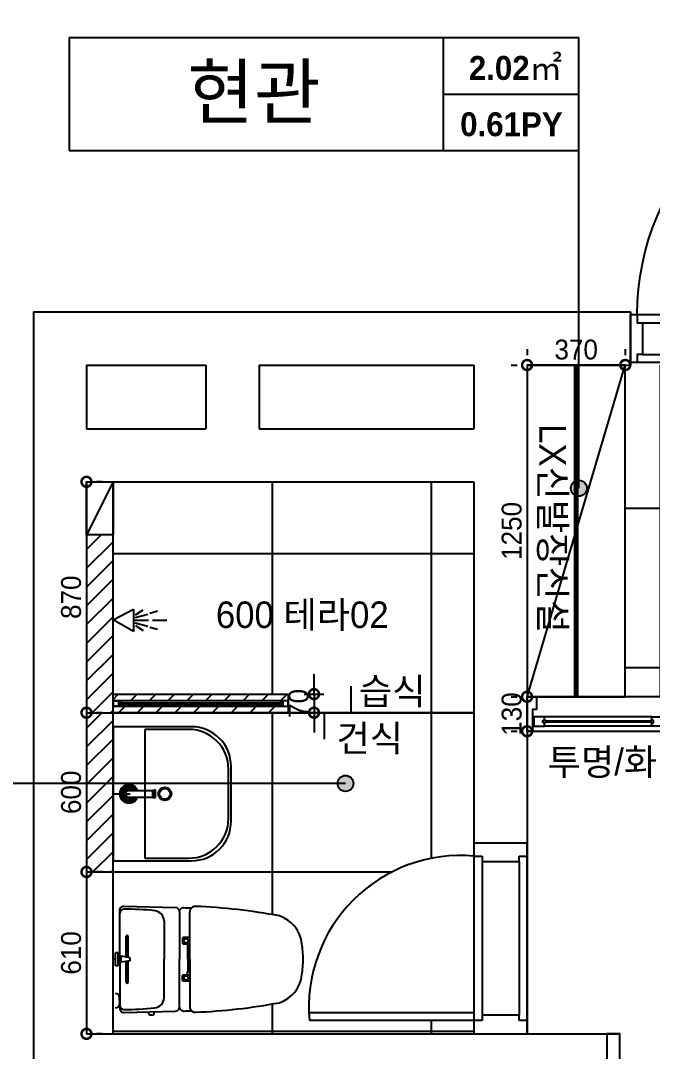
# Model space of a CAD drawing. Header units: millimetres. Extents: x 144680 to 236290, y -190947 to -149396.
# Drawn here: x 196184 to 198564, y -170616 to -166732 of the extents above; entities that cross this region are included whole.
import ezdxf
from ezdxf.enums import TextEntityAlignment as Align

# ---------------------------------------------------------------- set-up
doc = ezdxf.new("R2010")
doc.units = ezdxf.units.MM
doc.header["$LTSCALE"] = 100
doc.linetypes.add('HID', pattern=[2.5, 1.5, -1])
doc.linetypes.add('HIDDEN', pattern=[9.525, 6.35, -3.175])
for name, color, linetype in [('0-ELC TEXT', 7, 'Continuous'), ('03-TEXT', 3, 'Continuous'), ('03-WAL NEW', 3, 'Continuous'), ('06-FUR', 6, 'Continuous'), ('07-DIM WAL', 5, 'Continuous'), ('3.기호.계단선', 30, 'Continuous'), ('_LIBR', 4, 'Continuous'), ('BATH', 4, 'Continuous'), ('CO-BATH', 6, 'Continuous'), ('fin', 9, 'Continuous'), ('HAT', 8, 'Continuous'), ('HL', 6, 'HIDDEN'), ('SYM', 94, 'Continuous'), ('TOILET-1', 6, 'Continuous'), ('win', 4, 'Continuous'), ('도면층8', 8, 'Continuous')]:
    doc.layers.add(name, color=color, linetype=linetype)
doc.styles.add('넥슨고딕', font='NEXONLv1GothicBold.ttf')
doc.styles.add('스타일1', font='HY울릉도M.TTF')
doc.styles.add('코레일둥고', font='Korail_Round_Gothic_Medium.ttf')
doc.dimstyles.new('30', dxfattribs={"dimscale": 30, "dimtxt": 2.5, "dimasz": 2.5, "dimexe": 1.25, "dimexo": 2, "dimtad": 1, "dimdec": 0, "dimtxsty": '스타일1', "dimblk": 'DOTSMALL', "dimcen": 2.5, "dimclrd": 1, "dimclre": 1, "dimclrt": 2, "dimadec": 0, "dimazin": 0, "dimtfac": 1, "dimtix": 1, "dimtmove": 0, "dimatfit": 3, "dimldrblk": 'DOTSMALL', "dimfxl": 1.25, "dimarcsym": 0})

# ---------------------------------------------------------------- blocks, each defined once
blk = doc.blocks.new('sdfsdf')
at = {"layer": '_LIBR', "linetype": 'Continuous'}
for points in [[(-43351.7, -83617.5), (-43351.7, -83597), (-43351.7, -83617.5), (-43187.6, -83617.5), (-43187.6, -83567.5), (-43387.6, -83567.5), (-43387.6, -83597), (-43351.7, -83597)], [(-43351.7, -84447.5), (-43351.7, -84468), (-43351.7, -84447.5), (-43187.6, -84447.5), (-43187.6, -84497.5), (-43387.6, -84497.5), (-43387.6, -84468), (-43351.7, -84468)]]:
    blk.add_lwpolyline(points, dxfattribs=at)
blk.add_lwpolyline([(-44257.6, -83632.3), (-43387.6, -83632.3), (-43387.6, -83597), (-44257.6, -83597)], close=True, dxfattribs=at)
blk.add_arc((-43365.5, -83574.4), 893.9, 183.7115, 268.5892, dxfattribs=at)
blk = doc.blocks.new('AUDIT_I_020313153326-105')
at = {"color": 0, "linetype": 'Continuous'}
for p, q in [((975, 90), (55, 90)), ((955, 59.5), (45, 59.5)), ((955, -60.5), (45, -60.5)), ((25, -90), (975, -90))]:
    blk.add_line(p, q, dxfattribs=at)
blk.add_lwpolyline([(55, 1039.5), (55, 90), (25, 90), (25, 1040)], dxfattribs=at)
for points in [[(45, 59.5), (25, 59.5), (25, 90), (0, 90), (0, -90), (25, -90), (25, -60.5), (45, -60.5)], [(1000, 90), (975, 90), (975, 59.5), (955, 59.5), (955, -60.5), (975, -60.5), (975, -90), (1000, -90)]]:
    blk.add_lwpolyline(points, close=True, dxfattribs=at)
blk.add_arc((25, 90), 950, 0, 90, dxfattribs=at)
blk = doc.blocks.new('vudauseeh')
at = {"layer": '_LIBR', "linetype": 'Continuous'}
for p, q in [((136120, -169830), (136120, -169880)), ((136120, -169830), (136320, -169830)), ((136320, -169880), (136320, -169830)), ((136120, -169880), (136120, -170470)), ((136120, -169880), (136150.5, -169880)), ((136150.5, -169880), (136150.5, -169900)), ((136150.5, -169900), (136150.5, -170480)), ((136150.5, -169900), (136290.6, -169900)), ((136290.6, -169900), (136290.6, -169880)), ((136290.6, -169880), (136320, -169880)), ((136290.6, -169900), (136290.6, -170480)), ((136320, -170500), (136320, -169880)), ((135500.7, -170470), (136120, -170470)), ((136120, -170470), (136120, -170500)), ((136150.5, -170480), (136150.5, -170500)), ((136290.6, -170480), (136150.5, -170480)), ((136290.6, -170500), (136290.6, -170480)), ((136120, -170500), (135500, -170500)), ((136150.5, -170500), (136120, -170500)), ((136120, -170500), (136120, -170550)), ((136320, -170500), (136290.6, -170500)), ((136320, -170550), (136320, -170500)), ((136120, -170550), (136320, -170550))]:
    blk.add_line(p, q, dxfattribs=at)
blk.add_arc((136070.2, -170450.2), 572.4, 85.0136, 184.9864, dxfattribs=at)
at = {"layer": 'SYM', "color": 2}
for p, q in [((134460, -167830), (134460, -175230)), ((134460, -167830), (136710, -167830)), ((136710, -167830), (136710, -168030)), ((134660, -168030), (134660, -168270)), ((134660, -168030), (135110, -168030)), ((135110, -168030), (135110, -168270)), ((135310, -168030), (135310, -168270)), ((135310, -168030), (136120, -168030)), ((136120, -168030), (136120, -168270)), ((136320, -168030), (136320, -170550)), ((136320, -168030), (136710, -168030)), ((134660, -168270), (135110, -168270)), ((135310, -168270), (136120, -168270)), ((134660, -168470), (134660, -170550)), ((134660, -168470), (136120, -168470)), ((136120, -168470), (136120, -170550)), ((134660, -170550), (136120, -170550)), ((136320, -170550), (136670, -170550))]:
    blk.add_line(p, q, dxfattribs=at)
at = {"layer": 'win', "xscale": -1}
blk.add_blockref('AUDIT_I_020313153326-105', (137710, -167930), dxfattribs=at)
at = {"layer": 'win', "xscale": -1, "rotation": 270}
blk.add_blockref('sdfsdf', (221117.5, -127362.4), dxfattribs=at)
blk = doc.blocks.new('_DOTSMALL')
at = {"color": 0, "linetype": 'ByBlock', "const_width": 0.5}
blk.add_lwpolyline([(-0.0625, 0, 1), (0.0625, 0, 1)], format="xyb", close=True, dxfattribs=at)
blk = doc.blocks.new('*D77')
at = {"layer": '07-DIM WAL', "color": 1, "lineweight": -2, "transparency": 16777216}
for p, q in [((198092.2, -167970), (198092.2, -167992.5)), ((198462.2, -167970), (198462.2, -167992.5)), ((198092.2, -168030), (198462.2, -168030))]:
    blk.add_line(p, q, dxfattribs=at)
at = {"layer": 'Defpoints', "color": 0, "transparency": 16777216}
for p in [(198092.2, -168030), (198462.2, -168030), (198462.2, -168030)]:
    blk.add_point(p, dxfattribs=at)
at = {"layer": '07-DIM WAL', "color": 1, "lineweight": -2, "transparency": 16777216, "xscale": 75, "yscale": 75, "zscale": 75, "rotation": 180}
blk.add_blockref('_DOTSMALL', (198092.2, -168030), dxfattribs=at)
at = {"layer": '07-DIM WAL', "color": 1, "lineweight": -2, "transparency": 16777216, "xscale": 75, "yscale": 75, "zscale": 75}
blk.add_blockref('_DOTSMALL', (198462.2, -168030), dxfattribs=at)
at = {"layer": '07-DIM WAL', "color": 2, "transparency": 16777216, "insert": (198277.2, -167972.3), "char_height": 75, "attachment_point": 5, "style": '스타일1'}
blk.add_mtext('370', dxfattribs=at)
blk = doc.blocks.new('*D78')
at = {"layer": '07-DIM WAL', "color": 1, "lineweight": -2, "transparency": 16777216}
for p, q in [((198032.2, -168030), (198054.7, -168030)), ((198092.2, -168030), (198092.2, -169280)), ((198032.2, -169280), (198054.7, -169280))]:
    blk.add_line(p, q, dxfattribs=at)
at = {"layer": 'Defpoints', "color": 0, "transparency": 16777216}
for p in [(198092.2, -168030), (198092.2, -169280), (198092.2, -169280)]:
    blk.add_point(p, dxfattribs=at)
at = {"layer": '07-DIM WAL', "color": 1, "lineweight": -2, "transparency": 16777216, "xscale": 75, "yscale": 75, "zscale": 75}
for p, rotation in [((198092.2, -168030), 90), ((198092.2, -169280), 270)]:
    blk.add_blockref('_DOTSMALL', p, dxfattribs=dict(at, rotation=rotation))
at = {"layer": '07-DIM WAL', "color": 2, "transparency": 16777216, "insert": (198034.5, -168655), "char_height": 75, "attachment_point": 5, "rotation": 90, "style": '스타일1'}
blk.add_mtext('1250', dxfattribs=at)
blk = doc.blocks.new('*D79')
at = {"layer": '07-DIM WAL', "color": 1, "lineweight": -2, "transparency": 16777216}
for p, q in [((198092.2, -169205), (198092.2, -169485)), ((198032.2, -169280), (198054.7, -169280)), ((198032.2, -169410), (198054.7, -169410))]:
    blk.add_line(p, q, dxfattribs=at)
at = {"layer": 'Defpoints', "color": 0, "transparency": 16777216}
for p in [(198092.2, -169280), (198092.2, -169410), (198092.2, -169410)]:
    blk.add_point(p, dxfattribs=at)
at = {"layer": '07-DIM WAL', "color": 1, "lineweight": -2, "transparency": 16777216, "xscale": 75, "yscale": 75, "zscale": 75}
for p, rotation in [((198092.2, -169280), 270), ((198092.2, -169410), 90)]:
    blk.add_blockref('_DOTSMALL', p, dxfattribs=dict(at, rotation=rotation))
at = {"layer": '07-DIM WAL', "color": 2, "transparency": 16777216, "insert": (198034.5, -169345), "char_height": 75, "attachment_point": 5, "rotation": 90, "style": '스타일1'}
blk.add_mtext('130', dxfattribs=at)
blk = doc.blocks.new('A$C4B2D31F0')
for p, q in [((168.9, 707.3), (216.9, 707.3)), ((192.9, 707.3), (192.9, 716))]:
    blk.add_line(p, q)
at = {"layer": 'fin', "color": 4}
for p, q in [((185, 690.9), (20.4, 690.9)), ((37.2, 692.3), (24.7, 692.3)), ((37.2, 692.3), (49.7, 692.3)), ((200.9, 690.9), (365.5, 690.9)), ((47.7, 523.7), (192.9, 523.7)), ((338.2, 523.7), (192.9, 523.7)), ((12.6, 465.9), (192.9, 465.9)), ((373.3, 465.9), (192.9, 465.9)), ((192.9, 426.6), (13.7, 426.6)), ((192.9, 426.6), (372.2, 426.6))]:
    blk.add_line(p, q, dxfattribs=at)
for points in [[(20.4, 690.9), (7.9, 690.9, 0.421209), (-7.1, 675.5), (-2.4, 480.5, 0.001659)], [(365.5, 690.9), (378, 690.9, -0.421209), (392.9, 675.5), (388.3, 480.5, -0.001659)], [(12.6, 465.9, 0.371724), (-1.8, 451.2, 0.003515), (-1, 420.3, 0.320541)], [(373.3, 465.9, -0.371724), (387.7, 451.2, -0.003515), (386.9, 420.3, -0.320541)]]:
    blk.add_lwpolyline(points, format="xyb", dxfattribs=at)
for centre, radius, start, end in [((24.7, 707.3), 15, 180, 270), ((49.7, 707.3), 15, 270, 0), ((1004.3, 663.1), 1000, 179.3116, 185.9437), ((20.4, 674.9), 16, 90, 179.3116), ((365.5, 674.9), 16, 0.6884, 90), ((-618.4, 663.1), 1000, 354.0563, 0.6884), ((49.4, 563.7), 40, 185.9437, 267.5129), ((336.5, 563.7), 40, 272.4871, 354.0563), ((12.6, 480.9), 15, 181.3651, 270), ((373.3, 480.9), 15, 270, 358.6349), ((13.7, 406.6), 20, 90, 182.3333), ((2197.7, 495.6), 2205.9, 182.3333, 190.6081), ((-1811.8, 495.6), 2205.9, 349.3919, 357.6667), ((372.2, 406.6), 20, 357.6667, 90), ((148.7, 128.9), 125.5, 198.2964, 263.4241), ((237.2, 128.9), 125.5, 276.5759, 341.7036), ((192.9, 405.9), 405.9, 261.6993, 270), ((192.9, 405.9), 405.9, 270, 278.3007)]:
    blk.add_arc(centre, radius, start, end, dxfattribs=at)
at = {"layer": 'HL', "linetype": 'Continuous'}
for p, q in [((168.9, 697.3), (168.9, 707.3)), ((216.9, 697.3), (216.9, 707.3)), ((106.4, 666.3), (184.4, 666.3)), ((168.9, 697.3), (216.9, 697.3)), ((186, 692.5), (180.6, 697.3)), ((181.6, 685.5), (186, 692.5)), ((187, 651.2), (181.6, 685.5)), ((181.6, 685.5), (204.3, 685.5)), ((186, 692.5), (199.9, 692.5)), ((198.9, 651.2), (204.3, 685.5)), ((199.9, 692.5), (205.3, 697.3)), ((204.3, 685.5), (199.9, 692.5)), ((201.4, 666.3), (279.4, 666.3)), ((106.4, 659.3), (185.5, 659.3)), ((187, 651.2), (198.9, 651.2)), ((200.4, 659.3), (279.4, 659.3)), ((-16, 576.9), (-16, 564.8)), ((-12, 580.9), (-4.8, 580.9)), ((-12, 560.8), (-4.3, 560.8)), ((192.9, 433.7), (146.6, 433.7)), ((192.9, 433.7), (239.3, 433.7))]:
    blk.add_line(p, q, dxfattribs=at)
for points in [[(110.4, 426.6), (110.4, 450.8, -0.414214), (114.4, 454.8), (130.9, 454.8, -0.414214), (134.9, 450.8), (134.9, 435.2), (134.9, 426.6)], [(134.9, 435.2), (144.6, 435.2, -0.414214), (146.6, 433.2), (146.6, 426.6)], [(251, 435.2), (241.3, 435.2, 0.414214), (239.3, 433.2), (239.3, 426.6)], [(275.5, 426.6), (275.5, 450.8, 0.414214), (271.5, 454.8), (255, 454.8, 0.414214), (251, 450.8), (251, 435.2), (251, 426.6)]]:
    blk.add_lwpolyline(points, format="xyb", dxfattribs=at)
for centre in [(122.9, 440.9), (262.9, 440.9)]:
    blk.add_circle(centre, 8, dxfattribs=at)
for centre, radius, start, end in [((106.4, 662.8), 3.5, 90, 270), ((279.4, 662.8), 3.5, 270, 90), ((-12, 576.9), 4, 90, 180), ((-12, 564.8), 4, 180, 270)]:
    blk.add_arc(centre, radius, start, end, dxfattribs=at)
blk = doc.blocks.new('B-003')
blk.add_line((0, 0), (0, -65))
at = {"layer": 'CO-BATH'}
for p, q in [((-252.5, 0), (-252.5, -295)), ((252.5, 0), (-252.5, 0)), ((252.5, -295), (252.5, 0)), ((-102.5, -445), (102.5, -445))]:
    blk.add_line(p, q, dxfattribs=at)
at = {"layer": 'CO-BATH', "color": 8}
for p, q in [((-12.5, -60), (-12.5, -150.5)), ((12.5, -60), (12.5, -150.5)), ((-242.5, -120), (-242.5, -285)), ((242.5, -120), (-242.5, -120)), ((-13.5, -150.5), (-13.5, -155.5)), ((13.5, -150.5), (13.5, -155.5)), ((242.5, -285), (242.5, -120)), ((-14.5, -155.5), (-14.5, -160.5)), ((-14.5, -160.5), (14.5, -160.5)), ((14.5, -155.5), (14.5, -160.5)), ((-92.5, -435), (92.5, -435))]:
    blk.add_line(p, q, dxfattribs=at)
at = {"layer": 'CO-BATH', "color": 251}
for p, q in [((-13.5, -150.5), (13.5, -150.5)), ((-14.5, -155.5), (14.5, -155.5))]:
    blk.add_line(p, q, dxfattribs=at)
at = {"layer": 'CO-BATH', "color": 8}
blk.add_circle((0, -195), 25, dxfattribs=at)
at = {"layer": 'CO-BATH', "color": 251}
blk.add_circle((0, -195), 20, dxfattribs=at)
at = {"layer": 'CO-BATH', "color": 8}
for centre, radius, start, end in [((0, -60), 35, 290.9248, 249.0751), ((0, -60), 12.5, 360, 180), ((-92.5, -285), 150, 180, 270), ((92.5, -285), 150, 270, 0)]:
    blk.add_arc(centre, radius, start, end, dxfattribs=at)
at = {"layer": 'CO-BATH', "color": 251}
for radius, start, end in [(30, 294.6243, 245.3757), (25, 300, 240), (18, 313.9829, 226.017)]:
    blk.add_arc((0, -60), radius, start, end, dxfattribs=at)
at = {"layer": 'CO-BATH'}
for centre, start, end in [((-102.5, -295), 180, 270), ((102.5, -295), 270, 0)]:
    blk.add_arc(centre, 150, start, end, dxfattribs=at)
blk = doc.blocks.new('AC-8')
at = {"layer": 'BATH'}
for p, q in [((-50.8, 54), (-0.1, 142.7)), ((-0.1, 142.7), (45.4, 54)), ((45.4, 54), (-50.8, 54)), ((-24.7, 46.5), (-46.3, 12.2)), ((-13.5, 47.3), (-27.7, -7.9)), ((-1.6, 49.5), (-1.6, -10.8)), ((10.4, 47.3), (24.5, -7.9)), ((21.6, 46.5), (43.2, 12.2)), ((-31.4, -16.2), (-41.1, -49)), ((-1.6, -27.3), (-1.6, -88.5)), ((28.3, -16.2), (38, -49))]:
    blk.add_line(p, q, dxfattribs=at)
blk = doc.blocks.new('*D93')
at = {"layer": '07-DIM WAL', "color": 1, "lineweight": -2, "transparency": 16777216}
for p, q in [((196432.2, -168470), (196432.2, -169340)), ((196492.2, -168470), (196469.7, -168470)), ((196492.2, -169340), (196469.7, -169340))]:
    blk.add_line(p, q, dxfattribs=at)
at = {"layer": 'Defpoints', "color": 0, "transparency": 16777216}
for p in [(196432.2, -168470), (196432.2, -169340), (196432.2, -169340)]:
    blk.add_point(p, dxfattribs=at)
at = {"layer": '07-DIM WAL', "color": 1, "lineweight": -2, "transparency": 16777216, "xscale": 75, "yscale": 75, "zscale": 75}
for p, rotation in [((196432.2, -168470), 90), ((196432.2, -169340), 270)]:
    blk.add_blockref('_DOTSMALL', p, dxfattribs=dict(at, rotation=rotation))
at = {"layer": '07-DIM WAL', "color": 2, "transparency": 16777216, "insert": (196374.4, -168905), "char_height": 75, "attachment_point": 5, "rotation": 90, "style": '스타일1'}
blk.add_mtext('870', dxfattribs=at)
blk = doc.blocks.new('*D94')
at = {"layer": '07-DIM WAL', "color": 1, "lineweight": -2, "transparency": 16777216}
for p, q in [((196432.2, -169340), (196432.2, -169940)), ((196492.2, -169340), (196469.7, -169340)), ((196492.2, -169940), (196469.7, -169940))]:
    blk.add_line(p, q, dxfattribs=at)
at = {"layer": 'Defpoints', "color": 0, "transparency": 16777216}
for p in [(196432.2, -169340), (196432.2, -169940), (196432.2, -169940)]:
    blk.add_point(p, dxfattribs=at)
at = {"layer": '07-DIM WAL', "color": 1, "lineweight": -2, "transparency": 16777216, "xscale": 75, "yscale": 75, "zscale": 75}
for p, rotation in [((196432.2, -169340), 90), ((196432.2, -169940), 270)]:
    blk.add_blockref('_DOTSMALL', p, dxfattribs=dict(at, rotation=rotation))
at = {"layer": '07-DIM WAL', "color": 2, "transparency": 16777216, "insert": (196374.4, -169640), "char_height": 75, "attachment_point": 5, "rotation": 90, "style": '스타일1'}
blk.add_mtext('600', dxfattribs=at)
blk = doc.blocks.new('*D95')
at = {"layer": '07-DIM WAL', "color": 1, "lineweight": -2, "transparency": 16777216}
for p, q in [((196432.2, -169940), (196432.2, -170550)), ((196492.2, -169940), (196469.7, -169940)), ((196492.2, -170550), (196469.7, -170550))]:
    blk.add_line(p, q, dxfattribs=at)
at = {"layer": 'Defpoints', "color": 0, "transparency": 16777216}
for p in [(196432.2, -169940), (196432.2, -170550), (196432.2, -170550)]:
    blk.add_point(p, dxfattribs=at)
at = {"layer": '07-DIM WAL', "color": 1, "lineweight": -2, "transparency": 16777216, "xscale": 75, "yscale": 75, "zscale": 75}
for p, rotation in [((196432.2, -169940), 90), ((196432.2, -170550), 270)]:
    blk.add_blockref('_DOTSMALL', p, dxfattribs=dict(at, rotation=rotation))
at = {"layer": '07-DIM WAL', "color": 2, "transparency": 16777216, "insert": (196374.4, -170245), "char_height": 75, "attachment_point": 5, "rotation": 90, "style": '스타일1'}
blk.add_mtext('610', dxfattribs=at)
blk = doc.blocks.new('*D229')
at = {"layer": '07-DIM WAL', "color": 1, "lineweight": -2, "transparency": 16777216}
for p, q in [((197289.4, -169270), (197289.4, -169195)), ((197252.2, -169270), (197326.9, -169270)), ((197289.4, -169270), (197289.4, -169340)), ((197252.2, -169340), (197326.9, -169340)), ((197289.4, -169340), (197289.4, -169415))]:
    blk.add_line(p, q, dxfattribs=at)
at = {"layer": 'Defpoints', "color": 0, "transparency": 16777216}
for p in [(197192.2, -169270), (197192.2, -169340), (197289.4, -169340)]:
    blk.add_point(p, dxfattribs=at)
at = {"layer": '07-DIM WAL', "color": 1, "lineweight": -2, "transparency": 16777216, "xscale": 75, "yscale": 75, "zscale": 75}
for p, rotation in [((197289.4, -169270), 270), ((197289.4, -169340), 90)]:
    blk.add_blockref('_DOTSMALL', p, dxfattribs=dict(at, rotation=rotation))
at = {"layer": '07-DIM WAL', "color": 2, "transparency": 16777216, "insert": (197231.7, -169305), "char_height": 75, "attachment_point": 5, "rotation": 90, "style": '스타일1'}
blk.add_mtext('70', dxfattribs=at)

msp = doc.modelspace()

# ---------------------------------------------------------------- hatches: boundary and pattern name
at = {"layer": '0-ELC TEXT'}
h = msp.add_hatch(color=256, dxfattribs=at)
h.dxf.hatch_style = 1
edge = h.paths.add_edge_path()
edge.add_arc((198287.4, -168494.3), 30, -270, 90, ccw=False)
h = msp.add_hatch(color=256, dxfattribs=at)
h.dxf.hatch_style = 1
edge = h.paths.add_edge_path()
edge.add_arc((197408.1, -169606.6), 30, -180, 180, ccw=False)
at = {"layer": '03-WAL NEW', "transparency": 33554687}
h = msp.add_hatch(dxfattribs=at)
h.set_pattern_fill('_USER', color=256, scale=50, angle=45, double=1, pattern_type=0)
h.set_pattern_definition([(45, (-11538.664, -263134.76), (-35.355339, 35.355339), [])])
h.paths.add_polyline_path([(196532.2, -169330), (196532.2, -168990), (196532.2, -168670), (196432.2, -168670), (196432.2, -169340), (196532.2, -169340)])
h = msp.add_hatch(dxfattribs=at)
h.set_pattern_fill('_USER', color=256, scale=50, angle=45, double=1, pattern_type=0)
h.set_pattern_definition([(45, (-22478.664, -264839.76), (-35.355339, 35.355339), [])])
h.paths.add_polyline_path([(196532.2, -169315), (196532.2, -169340), (197192.2, -169340), (197192.2, -169315), (197162.2, -169315), (196562.2, -169315)])
h.paths.add_polyline_path([(197192.2, -169270), (196532.2, -169270), (196532.2, -169295), (196562.2, -169295), (197162.2, -169295), (197192.2, -169295)])
h = msp.add_hatch(dxfattribs=at)
h.set_pattern_fill('_USER', color=8, scale=50, angle=45, double=1, pattern_type=0)
h.set_pattern_definition([(45, (-11538.664, -262534.76), (-35.355339, 35.355339), [])])
h.paths.add_polyline_path([(196532.2, -169650), (196532.2, -169397.5), (196532.2, -169340), (196432.2, -169340), (196432.2, -169940), (196532.2, -169940)])
at = {"layer": '07-DIM WAL'}
h = msp.add_hatch(dxfattribs=at)
h.set_pattern_fill('_USER', color=8, scale=600, double=1, pattern_type=0)
h.set_pattern_definition([(0, (208132.23, -167600), (0, 600), []), (90, (208132.23, -167600), (-600, 4e-14), [])])
h.paths.add_polyline_path([(208132.2, -166750), (206792.2, -166750), (206792.2, -167600), (207472.2, -167600), (207472.2, -167530), (208132.2, -167530), (208132.2, -167150), (208054.7, -167194.3), (208054.7, -167110.2), (208132.2, -167150), (208132.2, -167000)])
h.paths.add_polyline_path([(207687.2, -167757.8, -0.414214), (207837.2, -167607.8), (207472.2, -167600), (206792.2, -167600), (206792.2, -168850), (206842.2, -168850), (206842.2, -168160, -0.447008), (207442.2, -168850), (208232.2, -168850), (208232.2, -168074.7), (208132.2, -168074.7), (208132.2, -168112.8), (207837.2, -168112.8, -0.184265), (207737.3, -168074.7), (207479.8, -168074.7, -1), (207419.8, -168074.7, -1), (207479.8, -168074.7), (207737.3, -168074.7, -0.213642), (207687.2, -167962.8)])
h.paths.add_polyline_path([(207505.7, -168290.3, -0.036121), (207822, -168254.4, -0.200323), (207836.5, -168259.8, -0.003215), (207864.7, -168259, -0.420239), (207882.1, -168273.3, -0.407252), (207896.7, -168258.3), (208091.7, -168253.7, -0.421209), (208107.1, -168268.7), (208107.1, -168281.1), (208107.1, -168445.7), (208108.7, -168446.8), (208113.5, -168441.3), (208113.5, -168429.7), (208123.5, -168429.7), (208123.5, -168477.7), (208113.5, -168477.7), (208113.5, -168466.1), (208108.7, -168460.6), (208107.1, -168461.7), (208107.1, -168626.3), (208107.1, -168638.7, -0.421209), (208091.7, -168653.7), (207997.1, -168651.4), (207997.1, -168662.6), (207977, -168662.6), (207977, -168651), (207896.7, -168649, -0.407252), (207882.1, -168634, -0.420239), (207864.7, -168648.4, -0.003215), (207836.5, -168647.6, -0.200323), (207822, -168653, -0.036121), (207505.7, -168617.1, -0.292078), (207420.4, -168512.3, -0.036235), (207416.2, -168453.7, -0.036235), (207420.4, -168395.1, -0.292078)], flags=16)
h.paths.add_polyline_path([(207851.4, -168511.8), (207851.4, -168502), (207851.4, -168501.9, 0.967968), (207847.4, -168502), (207847.1, -168511.8)], flags=0)
h.paths.add_polyline_path([(207842.8, -168371.1), (207871, -168371.1), (207871, -168395.6), (207851.4, -168395.6), (207851.4, -168407.4), (207842.8, -168407.4)], flags=0)
h.paths.add_polyline_path([(207865.1, -168383.7, -1), (207849.1, -168383.7, -1)], flags=0)
h.paths.add_polyline_path([(207865.1, -168523.7, -1), (207849.1, -168523.7, -1)], flags=0)
h.paths.add_polyline_path([(208075.5, -168367.2, -1), (208082.5, -168367.2), (208082.5, -168445.4), (208101.7, -168442.4), (208101.7, -168465), (208082.5, -168462), (208082.5, -168540.2, -1), (208075.5, -168540.2), (208075.5, -168460.9), (208067.4, -168459.7), (208067.4, -168447.7), (208075.5, -168446.4)], flags=0)
h.paths.add_polyline_path([(207485.2, -167650.5), (207485.2, -167483.9), (207345.5, -167483.9), (207345.5, -167650.5)], flags=9)
h.paths.add_polyline_path([(207090.5, -167347.4), (207843.1, -167347.4), (207843.1, -167170.7), (207090.5, -167170.7)], flags=24)
h.paths.add_polyline_path([(207075.4, -167654.4), (207400.3, -167654.4), (207400.3, -167479.8), (207075.4, -167479.8)], flags=9)
h.paths.add_polyline_path([(206990.9, -167831.4), (207315.8, -167831.4), (207315.8, -167656.8), (206990.9, -167656.8)], flags=24)
h.paths.add_polyline_path([(211223.4, -165212.9), (211223.4, -164720.3), (210990.4, -164720.3), (210990.4, -165212.9)], flags=9)
h.paths.add_polyline_path([(211223.4, -167556.5), (211223.4, -167064), (210990.4, -167064), (210990.4, -167556.5)], flags=9)
h.paths.add_polyline_path([(210973.4, -168047.8), (210973.4, -167555.2), (210740.4, -167555.2), (210740.4, -168047.8)], flags=9)
h.paths.add_polyline_path([(210973.4, -166356.2), (210973.4, -165971.1), (210740.4, -165971.1), (210740.4, -166356.2)], flags=9)
h.paths.add_polyline_path([(210973.4, -166844), (210973.4, -166459), (210740.4, -166459), (210740.4, -166844)], flags=9)
h.paths.add_polyline_path([(211223.2, -169673.1), (211223.2, -169288), (210990.3, -169288), (210990.3, -169673.1)], flags=9)
h.paths.add_polyline_path([(211223.4, -172001.5), (211223.4, -171509), (210990.4, -171509), (210990.4, -172001.5)], flags=9)
h.paths.add_polyline_path([(199645.2, -172123.7), (199645.2, -171828.1), (199505.5, -171828.1), (199505.5, -172123.7)], flags=9)
h.paths.add_polyline_path([(204045.1, -171902.9), (204045.1, -171607.4), (203905.4, -171607.4), (203905.4, -171902.9)], flags=9)
h.paths.add_polyline_path([(202641.6, -165783), (202872.6, -165783), (202872.6, -165643.2), (202641.6, -165643.2)], flags=9)
h.paths.add_polyline_path([(202641.6, -164383.5), (202872.6, -164383.5), (202872.6, -164243.7), (202641.6, -164243.7)], flags=9)
h.paths.add_polyline_path([(202595.2, -164376.7), (202595.2, -164145.6), (202455.5, -164145.6), (202455.5, -164376.7)], flags=9)
h.paths.add_polyline_path([(202595.2, -165122), (202595.2, -164826.4), (202455.5, -164826.4), (202455.5, -165122)], flags=9)
h.paths.add_polyline_path([(208445.1, -169731.7), (208445.1, -169436.2), (208305.4, -169436.2), (208305.4, -169731.7)], flags=9)
h.paths.add_polyline_path([(208445.2, -171902.9), (208445.2, -171607.4), (208305.5, -171607.4), (208305.5, -171902.9)], flags=9)
h.paths.add_polyline_path([(208604, -171371.9), (208604, -171076.4), (208464.2, -171076.4), (208464.2, -171371.9)], flags=9)
h.paths.add_polyline_path([(201655.5, -168883), (201951.1, -168883), (201951.1, -168743.2), (201655.5, -168743.2)], flags=9)
h.paths.add_polyline_path([(199352.6, -164973), (199583.6, -164973), (199583.6, -164833.2), (199352.6, -164833.2)], flags=9)
h.paths.add_polyline_path([(199245.2, -165721.7), (199245.2, -165426.2), (199105.5, -165426.2), (199105.5, -165721.7)], flags=9)
h.paths.add_polyline_path([(202420.1, -168685.3), (202420.1, -168454.2), (202280.4, -168454.2), (202280.4, -168685.3)], flags=9)
h.paths.add_polyline_path([(199402.3, -169291.4), (199402.3, -169060.4), (199262.5, -169060.4), (199262.5, -169291.4)], flags=9)
h.paths.add_polyline_path([(208445.2, -166991.4), (208445.2, -166760.4), (208305.5, -166760.4), (208305.5, -166991.4)], flags=9)
h.paths.add_polyline_path([(208445.1, -167415.3), (208445.1, -167184.2), (208305.4, -167184.2), (208305.4, -167415.3)], flags=9)
h.paths.add_polyline_path([(208595.5, -167290.9), (208595.5, -167059.8), (208455.7, -167059.8), (208455.7, -167290.9)], flags=9)
h.paths.add_polyline_path([(200894, -168883), (201125.1, -168883), (201125.1, -168743.2), (200894, -168743.2)], flags=9)
h.paths.add_polyline_path([(202616.6, -169186.6), (202847.6, -169186.6), (202847.6, -169046.8), (202616.6, -169046.8)], flags=9)
h.paths.add_polyline_path([(202994.7, -169089.6), (203224.8, -169267.7), (203310.4, -169157.2), (203080.2, -168979)], flags=9)
h.paths.add_polyline_path([(202595.2, -167467.9), (202595.2, -167172.4), (202455.5, -167172.4), (202455.5, -167467.9)], flags=9)
h.paths.add_polyline_path([(202595.2, -169086.4), (202595.2, -168855.4), (202455.5, -168855.4), (202455.5, -169086.4)], flags=9)
h.paths.add_polyline_path([(208445.2, -167980), (208445.2, -167749), (208305.5, -167749), (208305.5, -167980)], flags=9)
h.paths.add_polyline_path([(208445.2, -168607.7), (208445.2, -168376.7), (208305.5, -168376.7), (208305.5, -168607.7)], flags=9)
h.paths.add_polyline_path([(203647.6, -171906.7), (203647.6, -171611.2), (203507.8, -171611.2), (203507.8, -171906.7)], flags=9)
h.paths.add_polyline_path([(203647.8, -173129.3), (203647.8, -172833.7), (203508, -172833.7), (203508, -173129.3)], flags=9)
h.paths.add_polyline_path([(203647.8, -170684.3), (203647.8, -170388.7), (203508, -170388.7), (203508, -170684.3)], flags=9)
h.paths.add_polyline_path([(203837.8, -169825.7), (204068.8, -169825.7), (204068.8, -169686), (203837.8, -169686)], flags=9)
h.paths.add_polyline_path([(199645.2, -170131.7), (199645.2, -169836.2), (199505.5, -169836.2), (199505.5, -170131.7)], flags=9)
h.paths.add_polyline_path([(200059.8, -169355.7), (200059.8, -169124.6), (199920, -169124.6), (199920, -169355.7)], flags=9)
h.paths.add_polyline_path([(199591.6, -169586.9), (199822.6, -169586.9), (199822.6, -169447.1), (199591.6, -169447.1)], flags=9)
h.paths.add_polyline_path([(199942.8, -169491.4), (200147.1, -169698.7), (200246.7, -169600.6), (200042.3, -169393.3)], flags=9)
h.paths.add_polyline_path([(206605.3, -166278.6), (206605.3, -166047.6), (206465.6, -166047.6), (206465.6, -166278.6)], flags=9)
h.paths.add_polyline_path([(206600.6, -168477.4), (206600.6, -168260.6), (206753.8, -168260.6), (206753.8, -168477.4)], flags=9)
h.paths.add_polyline_path([(206124.5, -165783), (206355.6, -165783), (206355.6, -165643.2), (206124.5, -165643.2)], flags=9)
h.paths.add_polyline_path([(205140.5, -165783), (205436.1, -165783), (205436.1, -165643.2), (205140.5, -165643.2)], flags=9)
h.paths.add_polyline_path([(204598.1, -165783), (204764.6, -165783), (204764.6, -165643.2), (204598.1, -165643.2)], flags=9)
h.paths.add_polyline_path([(204257, -165782.9), (204488, -165782.9), (204488, -165643.1), (204257, -165643.1)], flags=9)
h.paths.add_polyline_path([(203978.1, -165783), (204144.6, -165783), (204144.6, -165643.2), (203978.1, -165643.2)], flags=9)
h.paths.add_polyline_path([(205525.2, -169144.2), (205525.2, -168977.6), (205385.5, -168977.6), (205385.5, -169144.2)], flags=9)
h.paths.add_polyline_path([(205525.1, -169485.3), (205525.1, -169254.2), (205385.4, -169254.2), (205385.4, -169485.3)], flags=9)
h.paths.add_polyline_path([(206033.6, -169764.2), (206033.6, -169597.6), (205893.9, -169597.6), (205893.9, -169764.2)], flags=9)
h.paths.add_polyline_path([(205525.2, -169906.4), (205525.2, -169675.4), (205385.5, -169675.4), (205385.5, -169906.4)], flags=9)
h.paths.add_polyline_path([(206033.6, -169984.2), (206033.6, -169817.6), (205893.9, -169817.6), (205893.9, -169984.2)], flags=9)
h.paths.add_polyline_path([(205697, -169062.9), (205928, -169062.9), (205928, -168923.1), (205697, -168923.1)], flags=9)
h.paths.add_polyline_path([(206042.8, -169220.4), (206273.8, -169220.4), (206273.8, -169080.6), (206042.8, -169080.6)], flags=9)
h.paths.add_polyline_path([(206215.8, -169063), (206446.9, -169063), (206446.9, -168923.2), (206215.8, -168923.2)], flags=9)
h.paths.add_polyline_path([(206600.8, -167733.2), (206600.8, -167514.3), (206753.8, -167514.3), (206753.8, -167733.2)], flags=9)
h.paths.add_polyline_path([(206605.2, -167447.7), (206605.2, -167281.2), (206465.5, -167281.2), (206465.5, -167447.7)], flags=9)
h.paths.add_polyline_path([(206748, -167370), (206748, -167138.9), (206608.2, -167138.9), (206608.2, -167370)], flags=9)
h.paths.add_polyline_path([(206747.9, -166968.8), (206747.9, -166737.8), (206608.1, -166737.8), (206608.1, -166968.8)], flags=9)
h.paths.add_polyline_path([(205905.3, -166594.5), (205905.3, -166428), (205765.6, -166428), (205765.6, -166594.5)], flags=9)
h.paths.add_polyline_path([(203800.8, -166089.6), (204031.9, -166089.6), (204031.9, -165949.9), (203800.8, -165949.9)], flags=9)
h.paths.add_polyline_path([(198720.4, -167520.9), (199402.4, -167520.9), (199402.4, -167135.4), (198720.4, -167135.4)], flags=9)
h.paths.add_polyline_path([(200025.5, -174710), (200025.5, -173715.4), (199841.6, -173715.4), (199841.6, -174710)], flags=9)
h.paths.add_polyline_path([(207715.4, -169444.7), (208041, -169444.7), (208041, -169268), (207715.4, -169268)], flags=9)
h.paths.add_polyline_path([(207848, -171433.7), (207848, -172219.1), (208036.2, -172219.1), (208036.2, -171433.7)], flags=9)
h.paths.add_polyline_path([(205658.3, -174417.2), (206410.9, -174417.2), (206410.9, -174240.6), (205658.3, -174240.6)], flags=9)
h.paths.add_polyline_path([(196890.3, -169067.4), (197642.9, -169067.4), (197642.9, -168890.7), (196890.3, -168890.7)], flags=9)
h.paths.add_polyline_path([(198662.9, -168858), (199415.5, -168858), (199415.5, -168681.3), (198662.9, -168681.3)], flags=9)
h.paths.add_polyline_path([(204144.9, -164814.9), (204897.6, -164814.9), (204897.6, -164638.2), (204144.9, -164638.2)], flags=9)
h.paths.add_polyline_path([(205982.7, -164841.6), (206735.3, -164841.6), (206735.3, -164664.9), (205982.7, -164664.9)], flags=9)
h.paths.add_polyline_path([(200565.9, -172744.3), (202193, -172744.3), (202193, -172560.1), (200565.9, -172560.1)], flags=9)
h.paths.add_polyline_path([(200565.2, -172545), (202642.5, -172545), (202642.5, -172356.4), (200565.2, -172356.4)], flags=9)
h.paths.add_polyline_path([(198136.9, -169630.5), (198917.5, -169630.5), (198917.5, -169434.7), (198136.9, -169434.7)], flags=9)
h.paths.add_polyline_path([(200952.1, -172327.7), (201609.9, -172327.7), (201609.9, -172169.4), (200952.1, -172169.4)], flags=9)
h.paths.add_polyline_path([(200563.9, -172151.2), (202872.9, -172151.2), (202872.9, -171955.2), (200563.9, -171955.2)], flags=9)
h.paths.add_polyline_path([(200565.5, -171949.6), (201998.9, -171949.6), (201998.9, -171763.2), (200565.5, -171763.2)], flags=9)
h.paths.add_polyline_path([(203825, -173624.4), (203825, -174804.9), (204020.9, -174804.9), (204020.9, -173624.4)], flags=9)
h.paths.add_polyline_path([(204120.2, -173732.9), (204120.2, -174595.5), (204308.3, -174595.5), (204308.3, -173732.9)], flags=9)
h.paths.add_polyline_path([(202939.5, -165965.3), (204120.1, -165965.3), (204120.1, -165769.5), (202939.5, -165769.5)], flags=9)
h.paths.add_polyline_path([(205592.1, -169884.8), (205920.1, -169884.8), (205920.1, -169700.8), (205592.1, -169700.8)], flags=9)
h.paths.add_polyline_path([(205592.1, -169469.5), (206053.4, -169469.5), (206053.4, -169285.6), (205592.1, -169285.6)], flags=9)
h.paths.add_polyline_path([(206437.5, -169692.8), (206437.5, -169305.6), (206260, -169305.6), (206260, -169692.8)], flags=9)
h.paths.add_polyline_path([(206109.1, -167689.1), (206388.6, -167689.1), (206388.6, -167570.4), (206109.1, -167570.4)], flags=9)
h.paths.add_polyline_path([(205156.3, -166201.6), (205433.1, -166201.6), (205433.1, -166091.2), (205156.3, -166091.2)], flags=9)
h.paths.add_polyline_path([(205976.5, -166860.4), (205976.5, -166746.8), (206501.6, -166746.8), (206501.6, -166860.4)], flags=9)
h.paths.add_polyline_path([(203993.9, -166261.6), (204720.7, -166261.6), (204720.7, -166166.6), (203993.9, -166166.6)], flags=9)
h.paths.add_polyline_path([(204138.6, -166179.2), (204576.3, -166179.2), (204576.3, -166066.1), (204138.6, -166066.1)], flags=9)
h.paths.add_polyline_path([(206349.4, -168738.9), (206349.4, -167965.7), (206254.4, -167965.7), (206254.4, -168738.9)], flags=9)
h.paths.add_polyline_path([(206267, -168776.4), (206267, -167929.2), (206153.9, -167929.2), (206153.9, -168776.4)], flags=9)
h.paths.add_polyline_path([(203705.5, -168358.5), (204739.6, -168358.5), (204739.6, -168162.6), (203705.5, -168162.6)], flags=9)
h.paths.add_polyline_path([(203705.5, -168161.8), (205077.1, -168161.8), (205077.1, -167965.9), (203705.5, -167965.9)], flags=9)
h.paths.add_polyline_path([(203856.5, -172112.1), (203856.5, -171456.3), (203679.9, -171456.3), (203679.9, -172112.1)], flags=9)
h.paths.add_polyline_path([(198626.5, -168208.8), (199356, -168208.8), (199356, -168020.3), (198626.5, -168020.3)], flags=9)
h.paths.add_polyline_path([(206010.7, -173312.8), (207229.6, -173312.8), (207229.6, -173117), (206010.7, -173117)], flags=9)
h.paths.add_polyline_path([(207712.2, -169782.5), (208177.5, -169782.5), (208177.5, -169586.7), (207712.2, -169586.7)], flags=9)
h.paths.add_polyline_path([(196709.2, -171167.6), (197725.9, -171167.6), (197725.9, -170979.5), (196709.2, -170979.5)], flags=9)
h.paths.add_polyline_path([(200441.3, -174887.9), (200441.3, -173505.8), (200250.9, -173505.8), (200250.9, -174887.9)], flags=9)
h.paths.add_polyline_path([(200564, -171551.1), (201661.6, -171551.1), (201661.6, -171355.2), (200564, -171355.2)], flags=9)
h.paths.add_polyline_path([(200566.5, -171743.7), (201525.8, -171743.7), (201525.8, -171562.9), (200566.5, -171562.9)], flags=9)
h.paths.add_polyline_path([(197345.2, -169531.4), (197670.1, -169531.4), (197670.1, -169356.8), (197345.2, -169356.8)], flags=9)
h.paths.add_polyline_path([(197429.8, -169354.4), (197754.6, -169354.4), (197754.6, -169179.8), (197429.8, -169179.8)], flags=9)
h.paths.add_polyline_path([(200029.6, -169269.9), (200029.6, -169079.6), (200758.3, -169079.6), (200758.3, -169269.9)], flags=9)
h.paths.add_polyline_path([(199450.3, -169254.8), (199775.2, -169254.8), (199775.2, -169080.2), (199450.3, -169080.2)], flags=9)
h.paths.add_polyline_path([(199562.5, -166018.7), (199562.5, -165153.4), (199366.7, -165153.4), (199366.7, -166018.7)], flags=9)
h.paths.add_polyline_path([(201336.3, -168687.6), (202353.1, -168687.6), (202353.1, -168499.5), (201336.3, -168499.5)], flags=9)
h.paths.add_polyline_path([(200370.7, -166375.6), (201679.7, -166375.6), (201679.7, -166179.7), (200370.7, -166179.7)], flags=9)
h.paths.add_polyline_path([(197191, -173567.3), (198500, -173567.3), (198500, -173371.5), (197191, -173371.5)], flags=9)
h.paths.add_polyline_path([(201188.9, -173567.3), (202498, -173567.3), (202498, -173371.5), (201188.9, -173371.5)], flags=9)
h.paths.add_polyline_path([(206639.7, -170287.1), (207505, -170287.1), (207505, -170091.2), (206639.7, -170091.2)], flags=9)
h.paths.add_polyline_path([(207712.2, -169627.6), (208177.4, -169627.6), (208177.4, -169431.7), (207712.2, -169431.7)], flags=9)
h.paths.add_polyline_path([(206814, -166098.2), (206814, -165993.5), (207592.6, -165993.5), (207592.6, -166098.2)], flags=9)
h.paths.add_polyline_path([(206933.3, -166012.8), (206933.3, -165899.2), (207500.8, -165899.2), (207500.8, -166012.8)], flags=9)
h.paths.add_polyline_path([(202887, -165472.1), (202887, -164112.8), (202691.2, -164112.8), (202691.2, -165472.1)], flags=9)
h.paths.add_polyline_path([(196734.6, -167194.1), (197392.3, -167194.1), (197392.3, -166821.2), (196734.6, -166821.2)], flags=9)
h.paths.add_polyline_path([(197804.2, -167201.6), (198262.6, -167201.6), (198262.6, -167050.5), (197804.2, -167050.5)], flags=9)
h.paths.add_polyline_path([(197842.7, -166989.4), (198254.5, -166989.4), (198254.5, -166838.2), (197842.7, -166838.2)], flags=9)
h.paths.add_polyline_path([(196718.2, -165800.6), (197408.7, -165800.6), (197408.7, -165432.3), (196718.2, -165432.3)], flags=9)
h.paths.add_polyline_path([(197811.4, -165795.5), (198255.5, -165795.5), (198255.5, -165647.7), (197811.4, -165647.7)], flags=9)
h.paths.add_polyline_path([(197814.6, -165583.4), (198282.6, -165583.4), (198282.6, -165434.9), (197814.6, -165434.9)], flags=9)
h.paths.add_polyline_path([(194316.4, -170006), (195507.3, -170006), (195507.3, -169633.1), (194316.4, -169633.1)], flags=9)
h.paths.add_polyline_path([(195648.3, -170010.8), (196115.3, -170010.8), (196115.3, -169859.6), (195648.3, -169859.6)], flags=9)
h.paths.add_polyline_path([(195730.1, -169798.5), (196063.8, -169798.5), (196063.8, -169647.3), (195730.1, -169647.3)], flags=9)
h.paths.add_polyline_path([(194567, -172399.8), (195256.7, -172399.8), (195256.7, -172031.5), (194567, -172031.5)], flags=9)
h.paths.add_polyline_path([(195659.2, -172395.3), (196104.4, -172395.3), (196104.4, -172244.3), (195659.2, -172244.3)], flags=9)
h.paths.add_polyline_path([(195700.3, -172182.6), (196093.6, -172182.6), (196093.6, -172034.1), (195700.3, -172034.1)], flags=9)
h.paths.add_polyline_path([(201383.1, -175778.5), (202034.2, -175778.5), (202034.2, -175425.2), (201383.1, -175425.2)], flags=9)
h.paths.add_polyline_path([(202452.4, -175786.5), (202904.7, -175786.5), (202904.7, -175635.3), (202452.4, -175635.3)], flags=9)
h.paths.add_polyline_path([(202459.9, -175574.2), (202927.6, -175574.2), (202927.6, -175423.1), (202459.9, -175423.1)], flags=9)
h.paths.add_polyline_path([(208688.9, -174389.9), (210149, -174389.9), (210149, -174009.5), (208688.9, -174009.5)], flags=9)
h.paths.add_polyline_path([(210167, -174383.6), (210610.8, -174383.6), (210610.8, -174232.5), (210167, -174232.5)], flags=9)
h.paths.add_polyline_path([(210195.4, -174171.4), (210612.7, -174171.4), (210612.7, -174020.2), (210195.4, -174020.2)], flags=9)
h.paths.add_polyline_path([(209088.9, -172823.4), (209749, -172823.4), (209749, -172442.9), (209088.9, -172442.9)], flags=9)
h.paths.add_polyline_path([(210162.7, -172817.1), (210615, -172817.1), (210615, -172665.9), (210162.7, -172665.9)], flags=9)
h.paths.add_polyline_path([(210172, -172604.4), (210636, -172604.4), (210636, -172455.9), (210172, -172455.9)], flags=9)
h.paths.add_polyline_path([(209090.9, -166323.6), (209746.9, -166323.6), (209746.9, -165955.6), (209090.9, -165955.6)], flags=9)
h.paths.add_polyline_path([(210166.3, -166319.4), (210611.4, -166319.4), (210611.4, -166168.4), (210166.3, -166168.4)], flags=9)
h.paths.add_polyline_path([(210254.8, -166100.2), (210553.2, -166100.2), (210553.2, -165959.5), (210254.8, -165959.5)], flags=9)
h.paths.add_polyline_path([(208824.2, -169764), (210013.6, -169764), (210013.6, -169395.7), (208824.2, -169395.7)], flags=9)
h.paths.add_polyline_path([(210156.2, -169769.5), (210621.5, -169769.5), (210621.5, -169618.3), (210156.2, -169618.3)], flags=9)
h.paths.add_polyline_path([(210206.6, -169556.8), (210601.4, -169556.8), (210601.4, -169408.3), (210206.6, -169408.3)], flags=9)
h.paths.add_polyline_path([(208821, -168486.3), (210016.8, -168486.3), (210016.8, -168098.8), (208821, -168098.8)], flags=9)
h.paths.add_polyline_path([(210159.6, -168478.9), (210618.1, -168478.9), (210618.1, -168327.7), (210159.6, -168327.7)], flags=9)
h.paths.add_polyline_path([(210198.1, -168266.6), (210609.9, -168266.6), (210609.9, -168115.4), (210198.1, -168115.4)], flags=9)
h.paths.add_polyline_path([(202835, -168017), (202835, -166856.4), (202651.1, -166856.4), (202651.1, -168017)], flags=9)
h.paths.add_polyline_path([(202985.6, -165558.6), (203848.2, -165558.6), (203848.2, -165370.5), (202985.6, -165370.5)], flags=9)
h.paths.add_polyline_path([(208960, -165139.7), (209877.8, -165139.7), (209877.8, -164786.4), (208960, -164786.4)], flags=9)
h.paths.add_polyline_path([(210163.5, -165147.7), (210614.2, -165147.7), (210614.2, -164996.5), (210163.5, -164996.5)], flags=9)
h.paths.add_polyline_path([(210237.9, -164935.4), (210570.1, -164935.4), (210570.1, -164784.3), (210237.9, -164784.3)], flags=9)
h = msp.add_hatch(dxfattribs=at)
h.set_pattern_fill('_USER', color=8, scale=600, double=1, pattern_type=0)
h.set_pattern_definition([(0, (196532.23, -169340), (0, 600), []), (90, (196532.23, -169340), (-600, 4e-14), [])])
h.paths.add_polyline_path([(197892.2, -168470), (196532.2, -168470), (196532.2, -168670), (196532.2, -168990), (196609.8, -168950.2), (196609.8, -169034.3), (196532.2, -168990), (196532.2, -169270), (197192.2, -169270), (197192.2, -169340), (197892.2, -169340)])
h.paths.add_polyline_path([(197892.2, -169340), (196532.2, -169340), (196532.2, -169393), (196827.2, -169393, -0.414214), (196977.2, -169543), (196977.2, -169606.6), (197378.1, -169606.6, -1), (197438.1, -169606.6, -1), (197378.1, -169606.6), (196977.2, -169606.6), (196977.2, -169748, -0.414214), (196827.2, -169898), (196532.2, -169898), (196532.2, -170269.2), (196541, -170269.2), (196541, -170245.2), (196551, -170245.2), (196551, -170256.8), (196555.7, -170262.2), (196557.4, -170261.2), (196557.4, -170096.6, -0.410699), (196573.2, -170080.6, -0.028946), (196688.8, -170085.9, -0.371743), (196724.6, -170123.9), (196724.6, -170269.2), (196724.6, -170410.9, -0.396652), (196688.8, -170452.5, -0.028946), (196573.2, -170457.8, -0.410699), (196557.4, -170441.8), (196557.4, -170277.1), (196555.7, -170276.1), (196551, -170281.6), (196551, -170293.2), (196541, -170293.2), (196541, -170269.2), (196532.2, -170269.2), (196532.2, -170550), (197892.2, -170550), (197892.2, -170500), (197272.2, -170500, -0.466163), (197892.2, -169880)])
h.paths.add_polyline_path([(197158.7, -170105.8, -0.292078), (197244, -170210.6, -0.036235), (197248.3, -170269.2, -0.036235), (197244, -170327.8, -0.292078), (197158.7, -170432.6, -0.036121), (196842.5, -170468.4, -0.200323), (196828, -170463.1, -0.003215), (196799.7, -170463.9, -0.420239), (196782.4, -170449.5), (196782.4, -170269.2), (196782.4, -170091.5, -0.470662), (196799.7, -170074.5, -0.003215), (196828, -170075.3, -0.200323), (196842.5, -170069.9, -0.036121)], flags=16)
h.paths.add_polyline_path([(196821.7, -170269.2), (196821.7, -170351.7), (196797.5, -170351.7, -0.414214), (196793.5, -170347.7), (196793.5, -170331.3, -0.414214), (196797.5, -170327.3), (196813, -170327.3), (196813, -170315.5), (196814.6, -170315.5), (196814.6, -170269.2), (196814.6, -170222.9), (196814.6, -170222.8, -0.351644), (196813, -170220.9), (196813, -170211.1), (196797.5, -170211.1, -0.414214), (196793.5, -170207.1), (196793.5, -170190.6, -0.414214), (196797.5, -170186.6), (196821.7, -170186.6)], flags=0)
h.paths.add_polyline_path([(196815.4, -170199.2, -1), (196799.4, -170199.2, -1)], flags=0)
h.paths.add_polyline_path([(196815.4, -170339.2, -1), (196799.4, -170339.2, -1)], flags=0)
h.paths.add_polyline_path([(197302.4, -169390.5), (197302.4, -169223.9), (197162.6, -169223.9), (197162.6, -169390.5)], flags=9)
h.paths.add_polyline_path([(196890.3, -169067.4), (197642.9, -169067.4), (197642.9, -168890.7), (196890.3, -168890.7)], flags=24)
h.paths.add_polyline_path([(197429.8, -169354.4), (197754.6, -169354.4), (197754.6, -169179.8), (197429.8, -169179.8)], flags=9)
h.paths.add_polyline_path([(197345.2, -169531.4), (197670.1, -169531.4), (197670.1, -169356.8), (197345.2, -169356.8)], flags=24)
at = {"layer": 'HAT'}
h = msp.add_hatch(dxfattribs=at)
h.set_pattern_fill('_USER', color=256, scale=600, pattern_type=0)
h.set_pattern_definition([(0, (266994.47, -165570), (0, 600), []), (90, (266994.47, -165570), (-600, 4e-14), [])])
h.paths.add_polyline_path([(199532.2, -168030), (198462.2, -168030), (198462.2, -169280), (199532.2, -169280)])

# ---------------------------------------------------------------- linework, layer by layer
msp.add_line((196532.2, -169340), (197892.2, -169340))
msp.add_lwpolyline([(197428.3, -169240), (197428.3, -169340), (197328.3, -169340), (197328.3, -169440)])
at = {"layer": '0-ELC TEXT'}
for p, q in [((197777.8, -167222), (197777.8, -166797.5)), ((197777.8, -167009.8), (198287.4, -167009.8)), ((198287.4, -168494.3), (198287.4, -167222)), ((197408.1, -169606.6), (196135.8, -169606.6))]:
    msp.add_line(p, q, dxfattribs=at)
msp.add_lwpolyline([(196366.6, -167222), (198287.4, -167222), (198287.4, -166797.5), (196366.6, -166797.5)], close=True, dxfattribs=at)
for centre in [(198287.4, -168494.3), (197408.1, -169606.6)]:
    msp.add_circle(centre, 30, dxfattribs=at)
at = {"layer": '03-WAL NEW', "transparency": 33554687}
for p, q in [((196432.2, -169340), (196532.2, -169340)), ((196432.2, -169940), (196532.2, -169940))]:
    msp.add_line(p, q, dxfattribs=at)
for points in [[(196432.2, -170550), (196532.2, -170550), (196532.2, -168670), (196432.2, -168670)], [(197192.2, -169340), (196532.2, -169340), (196532.2, -169270), (197192.2, -169270)]]:
    msp.add_lwpolyline(points, close=True, dxfattribs=at)
at = {"layer": '06-FUR'}
msp.add_line((196532.2, -168470), (196432.2, -168670), dxfattribs=at)
msp.add_lwpolyline([(198092.2, -169280), (198462.2, -169280), (198462.2, -168030), (198092.2, -168030), (198092.2, -169280), (198462.2, -168030)], dxfattribs=at)
msp.add_lwpolyline([(196532.2, -168670), (196432.2, -168670), (196432.2, -168470), (196532.2, -168470)], close=True, dxfattribs=at)
at = {"layer": '3.기호.계단선', "color": 10, "linetype": 'HID', "const_width": 20}
msp.add_lwpolyline([(198277.2, -169280), (198277.2, -168030)], dxfattribs=at)
at = {"layer": 'CO-BATH'}
for p, q in [((196552.2, -169302.5), (197172.2, -169302.5)), ((196552.2, -169307.5), (197172.2, -169307.5))]:
    msp.add_line(p, q, dxfattribs=at)
at = {"layer": 'CO-BATH', "color": 8}
msp.add_lwpolyline([(196532.2, -169295), (196532.2, -169315), (197192.2, -169315), (197192.2, -169295)], close=True, dxfattribs=at)
at = {"layer": 'CO-BATH'}
for points in [[(196532.2, -169295), (196562.2, -169295), (196562.2, -169300), (196552.2, -169300), (196552.2, -169310), (196562.2, -169310), (196562.2, -169315), (196532.2, -169315)], [(197192.2, -169295), (197162.2, -169295), (197162.2, -169300), (197172.2, -169300), (197172.2, -169310), (197162.2, -169310), (197162.2, -169315), (197192.2, -169315)]]:
    msp.add_lwpolyline(points, close=True, dxfattribs=at)
at = {"layer": '도면층8'}
for p, q in [((199532.2, -169280), (198092.2, -169280)), ((198562.6, -169355.9), (198158.3, -169355.9)), ((198562.6, -169391), (198158.3, -169391)), ((198092.2, -169410), (199532.2, -169410))]:
    msp.add_line(p, q, dxfattribs=at)
for points in [[(198092.2, -169290.6), (198092.2, -169280), (198127.3, -169280), (198127.3, -169328), (198112.6, -169328), (198112.6, -169410), (198092.2, -169410), (198092.2, -169290.6)], [(198158.3, -169366.7), (198161.5, -169368.3), (198162.1, -169369.5), (198162.7, -169371.1)], [(198158.3, -169380.3), (198161.5, -169378.6), (198162.1, -169377.5), (198162.7, -169375.8)], [(198162.7, -169371.1), (198558.1, -169371.1), (198558.1, -169375.8), (198162.7, -169375.8), (198162.7, -169371.1), (198162.7, -169375.8)], [(198562.6, -169366.7), (198559.4, -169368.3), (198558.7, -169369.5), (198558.1, -169371.1)], [(198562.6, -169380.3), (198559.4, -169378.6), (198558.7, -169377.5), (198558.1, -169375.8)]]:
    msp.add_lwpolyline(points, dxfattribs=at)
for points in [[(198158.3, -169367.6), (198158.3, -169355.9), (198117.3, -169355.9), (198117.3, -169391), (198158.3, -169391), (198158.3, -169379.3), (198151.8, -169377.3), (198151.8, -169369.7)], [(198607, -169391), (198562.6, -169391), (198562.6, -169379.3), (198569.1, -169377.3), (198569.1, -169369.7), (198562.6, -169367.6), (198562.6, -169355.9), (198607, -169355.9)]]:
    msp.add_lwpolyline(points, close=True, dxfattribs=at)

# ---------------------------------------------------------------- block references
msp.add_blockref('vudauseeh', (61772.2, 0))
at = {"rotation": 90.00000000000001}
msp.add_blockref('A$C4B2D31F0', (197248.3, -170462.1), dxfattribs=at)
at = {"layer": '07-DIM WAL', "rotation": 90.00000000000001}
msp.add_blockref('B-003', (196532.2, -169645.5), dxfattribs=at)
at = {"layer": 'TOILET-1', "linetype": 'Continuous', "xscale": 0.873786407766195, "yscale": 0.873786407766195, "zscale": 0.873786407766195, "rotation": 89.99999999999999}
msp.add_blockref('AC-8', (196657, -168989.9), dxfattribs=at)

# ---------------------------------------------------------------- texts
at = {"layer": '0-ELC TEXT', "style": '코레일둥고'}
msp.add_text('LX신발장신설', height=100, rotation=270, dxfattribs=at).set_placement((198138.9, -168252.4))
at = {"layer": '0-ELC TEXT', "color": 140, "style": '코레일둥고'}
for s, p in [('600 테라02', (196919.7, -169020.9)), ('투명/화이트', (198169.6, -169575.9))]:
    msp.add_text(s, height=100, dxfattribs=at).set_placement(p)
at = {"layer": '0-ELC TEXT', "style": '코레일둥고'}
for s, p in [('습식', (197458.9, -169309.6)), ('건식', (197374.3, -169486.6))]:
    msp.add_text(s, height=100, dxfattribs=at).set_placement(p)
at = {"layer": '03-TEXT'}
for s, height, style, p in [('현관', 200, '코레일둥고', (197063.5, -167100.6)), ('2.02㎡', 90, '넥슨고딕', (198048.6, -166955.7)), ('0.61PY', 90, '넥슨고딕', (198033.2, -167167.9))]:
    msp.add_text(s, height=height, dxfattribs=dict(at, style=style)).set_placement(p, align=Align.CENTER)

# ---------------------------------------------------------------- dimensions: what is measured, and where the dimension line sits
at = {"layer": '07-DIM WAL'}
dim = msp.add_linear_dim(base=(198462.2, -168030), p1=(198092.2, -168030), p2=(198462.2, -168030), dimstyle='30', dxfattribs=at)
dim.commit()
dim.dimension.update_dxf_attribs({"geometry": '*D77', "text_midpoint": (198277.2, -167972.3)})
for base, p1, p2, picture, middle in [((198092.2, -169280), (198092.2, -168030), (198092.2, -169280), '*D78', (198034.5, -168655)), ((196432.2, -169340), (196432.2, -168470), (196432.2, -169340), '*D93', (196374.4, -168905)), ((197289.4, -169340), (197192.2, -169270), (197192.2, -169340), '*D229', (197231.7, -169305)), ((198092.2, -169410), (198092.2, -169280), (198092.2, -169410), '*D79', (198034.5, -169345)), ((196432.2, -169940), (196432.2, -169340), (196432.2, -169940), '*D94', (196374.4, -169640)), ((196432.2, -170550), (196432.2, -169940), (196432.2, -170550), '*D95', (196374.4, -170245))]:
    dim = msp.add_linear_dim(base=base, p1=p1, p2=p2, angle=90, dimstyle='30', dxfattribs=at)
    dim.commit()
    dim.dimension.update_dxf_attribs({"geometry": picture, "text_midpoint": middle})

doc.saveas('drawing.dxf')
